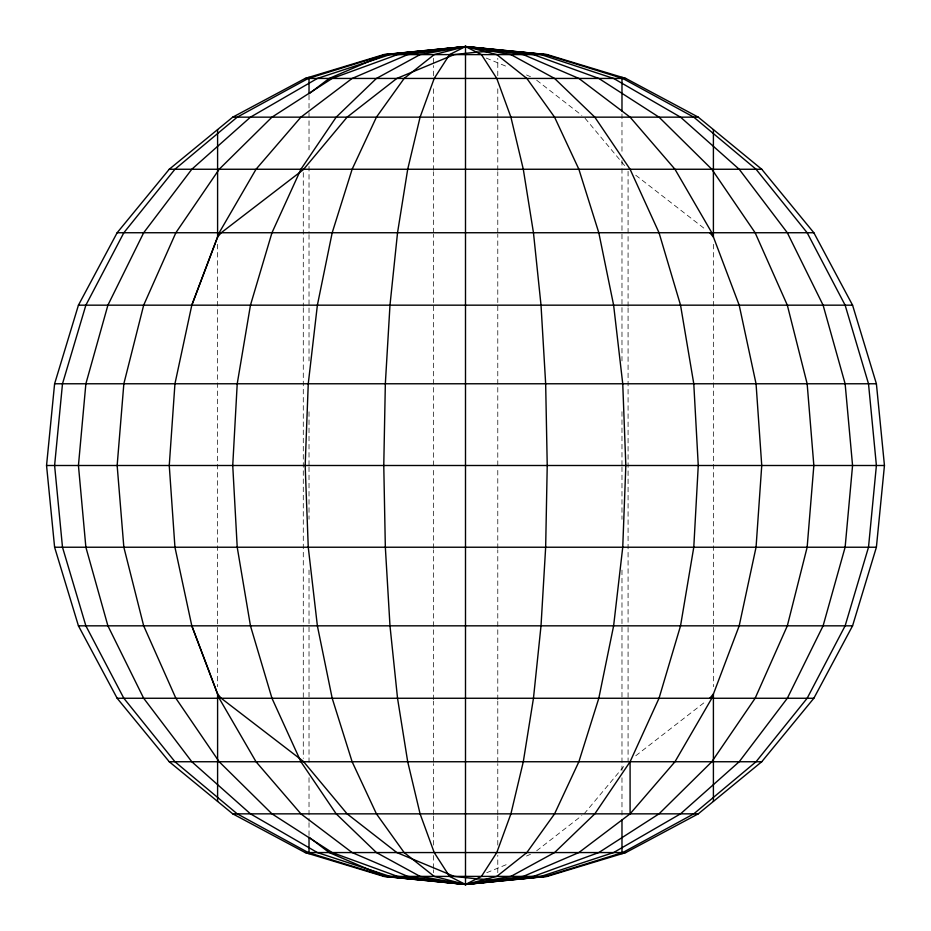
<?xml version="1.0" encoding="UTF-8"?>
<svg xmlns="http://www.w3.org/2000/svg" width="931" height="931" viewBox="0 0 931 931"><rect width="100%" height="100%" fill="white"/><g stroke="black" fill="none" stroke-linecap="round" stroke-linejoin="round"><path stroke-width="0.7" stroke-dasharray="4.66 3.49" d="M433.415 868.344L433.415 855.252M433.415 845.08L433.415 815.987M433.415 814.532L433.415 763.629M433.415 762.175L433.415 701.101M433.415 699.647L433.415 549.849M433.415 548.394L433.415 466.955M433.415 465.5L433.415 385.515M433.415 384.061L433.415 234.263M433.415 232.808L433.415 171.723M433.415 170.268L433.415 119.377M433.415 117.923L433.415 85.92M433.415 75.748L433.415 65.566M497.782 872.684L497.782 855.228M497.782 845.057L497.782 815.963M497.782 814.509L497.782 763.618M497.782 762.163L497.782 701.09M497.782 699.635L497.782 549.849M497.782 548.394L497.782 466.955M497.782 465.5L497.782 385.515M497.782 384.061L497.782 234.275M497.782 232.82L497.782 171.746M497.782 170.292L497.782 119.389M497.782 117.946L497.782 85.943M497.782 75.772L497.782 58.316M584.133 813.845L625.876 763.944M536.663 850.794L581.863 815.603M635.745 755.774L706.373 700.915M526.527 856.031L530.461 854.297M486.762 872.696L508.047 863.921M486.168 58.059L508.256 67.16M526.527 74.969L530.461 76.703M635.745 175.226L706.373 230.085M536.663 80.206L581.863 115.397M585.052 118.26L625.865 167.045M713.402 244.294L713.402 686.706M628.076 171.339L628.076 306.439M628.076 307.893L628.076 626.016M628.076 627.471L628.076 761.116M621.978 113.978L621.978 153.196M621.978 160.469L621.978 233.087M621.978 234.228L621.978 360.914M621.978 411.677L621.978 465.5M621.978 466.955L621.978 519.323M621.978 570.086L621.978 699.681M621.978 700.81L621.978 770.531M621.978 777.804L621.978 817.022M433.415 58.292L433.415 64.111M433.415 869.798L433.415 872.708M309.022 95.23L309.022 111.208M309.022 112.663L309.022 153.312M309.022 166.381L309.022 233.181M309.022 234.624L309.022 360.949M309.022 411.77L309.022 465.5M309.022 466.955L309.022 519.23M309.022 570.051L309.022 699.274M309.022 700.729L309.022 764.619M309.022 777.688L309.022 821.247M309.022 822.69L309.022 835.77M303.285 172.584L303.285 306.322M303.285 307.777L303.285 626.132M303.285 627.587L303.285 758.416M217.598 244.294L217.598 686.706"/><path stroke-width="1.4" d="M465.5 884.45L465.5 46.55L383.77 54.603L305.17 78.437L232.738 117.155L169.256 169.256L117.155 232.738L78.437 305.17L54.603 383.77L46.55 465.5L54.603 547.23L78.437 625.83L117.155 698.262L169.256 761.744L232.738 813.845L305.17 852.563L383.77 876.397L465.5 884.45L547.23 876.397L625.83 852.563L698.262 813.845L761.744 761.744L813.845 698.262L852.563 625.83L876.397 547.23L884.45 465.5L876.397 383.77L852.563 305.17L813.845 232.738L761.744 169.256L698.262 117.155L625.83 78.437L547.23 54.603L465.5 46.55L385.341 54.603L308.254 78.437L237.219 117.155L174.947 169.256L123.846 232.738L85.873 305.17L62.493 383.77L54.603 465.5L62.493 547.23L85.873 625.83L123.846 698.262L174.947 761.744L237.219 813.845L308.254 852.563L385.341 876.397L465.5 884.45L545.659 876.397L622.746 852.563L693.781 813.845L756.053 761.744L807.154 698.262L845.127 625.83L868.507 547.23L876.397 465.5L868.507 383.77L845.127 305.17L807.154 232.738L756.053 169.256L693.781 117.155L622.746 78.437L545.659 54.603L465.5 46.55L389.984 54.603L317.378 78.437L250.462 117.155L191.809 169.256L143.677 232.738L107.903 305.17L85.873 383.77L78.437 465.5L85.873 547.23L107.903 625.83L143.677 698.262L191.809 761.744L250.462 813.845L317.378 852.563L389.984 876.397L465.5 884.45L541.016 876.397L613.622 852.563L680.538 813.845L739.191 761.744L787.323 698.262L823.097 625.83L845.127 547.23L852.563 465.5L845.127 383.77L823.097 305.17L787.323 232.738L739.191 169.256L680.538 117.155L613.622 78.437L541.016 54.603L465.5 46.55L397.537 54.603L332.192 78.437L271.968 117.155L219.181 169.256L175.866 232.738L143.677 305.17L123.846 383.77L117.155 465.5L123.846 547.23L143.677 625.83L175.866 698.262L219.181 761.744L271.968 813.845L332.192 852.563L397.537 876.397L465.5 884.45L533.463 876.397L598.808 852.563L659.032 813.845L711.819 761.744L755.134 698.262L787.323 625.83L807.154 547.23L813.845 465.5L807.154 383.77L787.323 305.17L755.134 232.738L711.819 169.256L659.032 117.155L598.808 78.437L533.463 54.603L465.5 46.55L407.708 54.603L352.127 78.437L300.911 117.155L256.025 169.256L219.181 232.738L191.809 305.17L174.947 383.77L169.256 465.5L174.947 547.23L191.809 625.83L219.181 698.262L256.025 761.744L300.911 813.845L352.127 852.563L407.708 876.397L465.5 884.45L523.292 876.397L578.873 852.563L630.089 813.845L674.975 761.744L711.819 698.262L739.191 625.83L756.053 547.23L761.744 465.5L756.053 383.77L739.191 305.17L711.819 232.738L674.975 169.256L630.089 117.155L578.873 78.437L523.292 54.603L465.5 46.55L420.09 54.603L376.427 78.437L336.184 117.155L300.911 169.256L271.968 232.738L250.462 305.17L237.219 383.77L232.738 465.5L237.219 547.23L250.462 625.83L271.968 698.262L300.911 761.744L336.184 813.845L376.427 852.563L420.09 876.397L465.5 884.45L510.91 876.397L554.573 852.563L594.816 813.845L630.089 761.744L659.032 698.262L680.538 625.83L693.781 547.23L698.262 465.5L693.781 383.77L680.538 305.17L659.032 232.738L630.089 169.256L594.816 117.155L554.573 78.437L510.91 54.603L465.5 46.55L434.218 54.603L404.147 78.437L376.427 117.155L352.127 169.256L332.192 232.738L317.378 305.17L308.254 383.77L305.17 465.5L308.254 547.23L317.378 625.83L332.192 698.262L352.127 761.744L376.427 813.845L404.147 852.563L434.218 876.397L465.5 884.45L496.782 876.397L526.853 852.563L554.573 813.845L578.873 761.744L598.808 698.262L613.622 625.83L622.746 547.23L625.83 465.5L622.746 383.77L613.622 305.17L598.808 232.738L578.873 169.256L554.573 117.155L526.853 78.437L496.782 54.603L465.5 46.55L449.557 54.603L434.218 78.437L420.09 117.155L407.708 169.256L397.537 232.738L389.984 305.17L385.341 383.77L383.77 465.5L385.341 547.23L389.984 625.83L397.537 698.262L407.708 761.744L420.09 813.845L434.218 852.563L449.557 876.397L465.5 884.45L481.443 876.397L496.782 852.563L510.91 813.845L523.292 761.744L533.463 698.262L541.016 625.83L545.659 547.23L547.23 465.5L545.659 383.77L541.016 305.17L533.463 232.738L523.292 169.256L510.91 117.155L496.782 78.437L481.443 54.603L465.5 46.55M191.809 305.17L217.598 237.044L221.206 232.738L303.285 169.686L347.112 117.155L396.839 78.437L454.188 54.603L476.591 52.148L497.782 51.042L517.555 51.775L543.134 54.417M709.794 698.262L713.402 693.956L713.402 801.416M544.554 876.397L547.265 875.349M543.134 876.583L517.555 879.225L497.782 879.958L476.591 878.852L454.188 876.397L396.839 852.563L347.112 813.845L303.285 761.314L221.206 698.262L217.598 693.956L191.809 625.83M413.748 51.752L386.54 54.603L368.094 61.795L329.202 78.437L309.022 93.787L309.022 77.273M414.97 51.671L423.605 51.193M383.77 54.603L547.23 54.603M305.17 78.437L625.83 78.437M232.738 117.155L698.262 117.155M169.256 169.256L761.744 169.256M117.155 232.738L813.845 232.738M78.437 305.17L852.563 305.17M54.603 383.77L876.397 383.77M46.55 465.5L884.45 465.5M54.603 547.23L876.397 547.23M78.437 625.83L852.563 625.83M117.155 698.262L813.845 698.262M169.256 761.744L761.744 761.744M232.738 813.845L698.262 813.845M305.17 852.563L625.83 852.563M383.77 876.397L547.23 876.397M423.605 879.807L414.97 879.33M413.748 879.248L386.54 876.397L368.094 869.205L329.202 852.563L309.022 837.213L309.022 853.727M544.554 54.603L547.265 55.651M709.794 232.738L713.402 237.044L713.402 129.584M219.181 698.262L217.598 693.956L217.598 801.416M630.089 761.744L630.089 813.845M621.978 77.273L621.978 111.033M621.978 819.967L621.978 853.727M217.598 129.584L217.598 237.044"/></g></svg>
